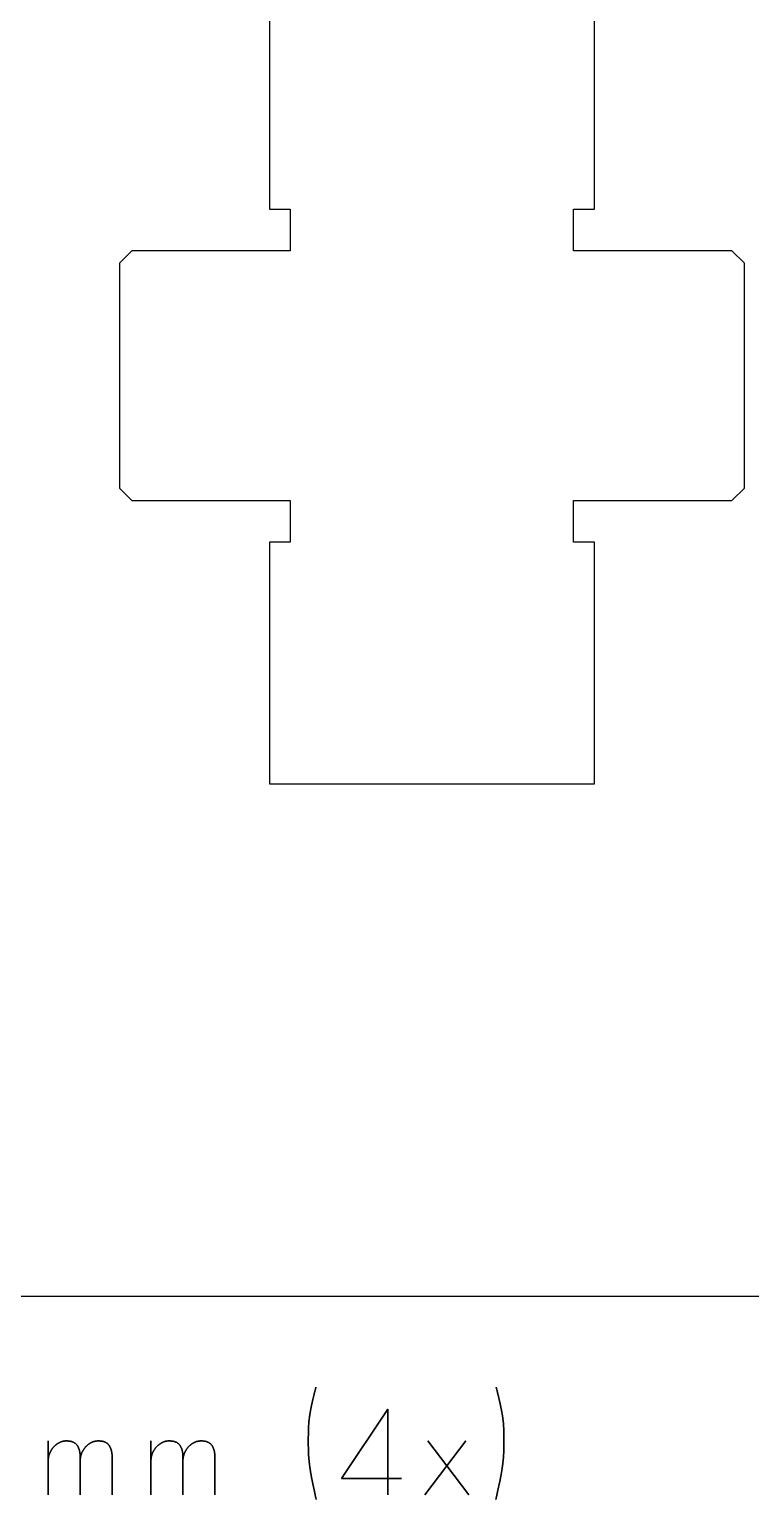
# Model space of a CAD drawing. Extents: x -3500 to 300, y -1049 to 1500.
# Drawn here: x -620.3 to -447.2, y -1048.9 to -695.8 of the extents above; entities that cross this region are included whole.
import ezdxf

# ---------------------------------------------------------------- set-up
doc = ezdxf.new("R2010")
doc.units = 0
for name, color, linetype in [('OUTLINES', 7, 'CONTINUOUS'), ('SHEETS', 7, 'CONTINUOUS'), ('SHEETTAGS', 7, 'CONTINUOUS')]:
    doc.layers.add(name, color=color, linetype=linetype)

msp = doc.modelspace()

# ---------------------------------------------------------------- linework, layer by layer
at = {"layer": 'OUTLINES', "color": 5}
msp.add_lwpolyline([(-562.69, -518.98), (-562.69, -738.98), (-557.69, -738.98), (-557.69, -748.98), (-595.69, -748.98), (-598.69, -751.98), (-598.69, -805.98), (-595.69, -808.98), (-557.69, -808.98), (-557.69, -818.98), (-562.69, -818.98), (-562.69, -876.98), (-484.69, -876.98), (-484.69, -818.98), (-489.69, -818.98), (-489.69, -808.98), (-451.69, -808.98), (-448.69, -805.98), (-448.69, -751.98), (-451.69, -748.98), (-489.69, -748.98), (-489.69, -738.98), (-484.69, -738.98), (-484.69, -518.98)], dxfattribs=at)
at = {"layer": 'SHEETS', "color": 1}
msp.add_lwpolyline([(-900, -1000), (300, -1000), (300, 1500), (-900, 1500)], close=True, dxfattribs=at)
at = {"layer": 'SHEETTAGS', "color": 1}
for p, q in [((-534.26, -1027.16), (-534.26, -1047.71)), ((-534.26, -1047.71), (-534.26, -1027.16)), ((-520.1, -1040.75), (-524.64, -1034.79)), ((-524.64, -1034.79), (-520.1, -1040.75)), ((-520.1, -1040.75), (-515.54, -1034.79)), ((-515.54, -1034.79), (-520.1, -1040.75)), ((-520.1, -1040.75), (-525.4, -1047.71)), ((-525.4, -1047.71), (-520.1, -1040.75))]:
    msp.add_line(p, q, dxfattribs=at)
for points in [[(-551.46, -1048.88), (-551.48, -1048.78), (-551.5, -1048.67), (-551.52, -1048.57), (-551.54, -1048.46), (-551.56, -1048.36), (-551.59, -1048.26), (-551.61, -1048.16), (-551.63, -1048.06), (-551.65, -1047.96), (-551.67, -1047.86), (-551.69, -1047.76), (-551.71, -1047.66), (-551.73, -1047.56), (-551.75, -1047.46), (-551.77, -1047.36), (-551.8, -1047.27), (-551.82, -1047.17), (-551.84, -1047.07), (-551.86, -1046.98), (-551.88, -1046.88), (-551.9, -1046.79), (-551.92, -1046.69), (-551.94, -1046.6), (-551.96, -1046.51), (-551.98, -1046.41), (-552, -1046.32), (-552.02, -1046.23), (-552.04, -1046.14), (-552.06, -1046.05), (-552.07, -1045.96), (-552.09, -1045.87), (-552.11, -1045.78), (-552.13, -1045.69), (-552.15, -1045.61), (-552.17, -1045.52), (-552.19, -1045.43), (-552.21, -1045.33), (-552.23, -1045.24), (-552.25, -1045.14), (-552.27, -1045.04), (-552.29, -1044.95), (-552.31, -1044.85), (-552.33, -1044.75), (-552.35, -1044.66), (-552.37, -1044.56), (-552.39, -1044.46), (-552.41, -1044.37), (-552.43, -1044.27), (-552.45, -1044.17), (-552.47, -1044.08), (-552.49, -1043.98), (-552.51, -1043.89), (-552.53, -1043.79), (-552.55, -1043.7), (-552.56, -1043.6), (-552.58, -1043.51), (-552.6, -1043.41), (-552.62, -1043.32), (-552.63, -1043.22), (-552.65, -1043.13), (-552.67, -1043.03), (-552.69, -1042.94), (-552.7, -1042.84), (-552.72, -1042.75), (-552.74, -1042.66), (-552.75, -1042.56), (-552.77, -1042.47), (-552.79, -1042.38), (-552.8, -1042.28), (-552.82, -1042.18), (-552.83, -1042.09), (-552.85, -1041.99), (-552.86, -1041.89), (-552.88, -1041.8), (-552.89, -1041.7), (-552.91, -1041.6), (-552.92, -1041.5), (-552.94, -1041.41), (-552.95, -1041.31), (-552.96, -1041.21), (-552.98, -1041.12), (-552.99, -1041.02), (-553, -1040.92), (-553.02, -1040.82), (-553.03, -1040.72), (-553.04, -1040.63), (-553.05, -1040.53), (-553.07, -1040.43), (-553.08, -1040.33), (-553.09, -1040.23), (-553.1, -1040.14), (-553.11, -1040.04), (-553.13, -1039.94), (-553.14, -1039.84), (-553.15, -1039.74), (-553.16, -1039.64), (-553.17, -1039.55), (-553.18, -1039.45), (-553.19, -1039.35), (-553.2, -1039.26), (-553.21, -1039.17), (-553.22, -1039.08), (-553.22, -1038.98), (-553.23, -1038.89), (-553.24, -1038.8), (-553.25, -1038.7), (-553.25, -1038.61), (-553.26, -1038.52), (-553.27, -1038.42), (-553.27, -1038.33), (-553.28, -1038.23), (-553.29, -1038.13), (-553.29, -1038.04), (-553.3, -1037.94), (-553.3, -1037.84), (-553.31, -1037.74), (-553.31, -1037.64), (-553.31, -1037.54), (-553.32, -1037.44), (-553.32, -1037.34), (-553.33, -1037.24), (-553.33, -1037.14), (-553.33, -1037.03), (-553.33, -1036.93), (-553.34, -1036.83), (-553.34, -1036.72), (-553.34, -1036.62), (-553.34, -1036.51), (-553.34, -1036.41), (-553.34, -1036.3), (-553.34, -1036.2), (-553.35, -1036.09), (-553.35, -1035.98), (-553.35, -1035.87), (-553.35, -1035.76), (-553.35, -1035.66), (-553.35, -1035.55), (-553.35, -1035.44), (-553.35, -1035.34), (-553.35, -1035.23), (-553.35, -1035.13), (-553.35, -1035.03), (-553.35, -1034.93), (-553.35, -1034.83), (-553.35, -1034.73), (-553.35, -1034.63), (-553.35, -1034.54), (-553.35, -1034.44), (-553.35, -1034.35), (-553.35, -1034.25), (-553.35, -1034.16), (-553.35, -1034.07), (-553.35, -1033.98), (-553.35, -1033.89), (-553.35, -1033.8), (-553.35, -1033.7), (-553.34, -1033.59), (-553.34, -1033.49), (-553.34, -1033.39), (-553.34, -1033.29), (-553.34, -1033.19), (-553.34, -1033.09), (-553.34, -1032.99), (-553.34, -1032.89), (-553.34, -1032.79), (-553.34, -1032.7), (-553.33, -1032.6), (-553.33, -1032.5), (-553.33, -1032.4), (-553.33, -1032.31), (-553.33, -1032.21), (-553.32, -1032.12), (-553.32, -1032.02), (-553.32, -1031.93), (-553.31, -1031.83), (-553.31, -1031.74), (-553.31, -1031.64), (-553.3, -1031.55), (-553.3, -1031.45), (-553.29, -1031.35), (-553.29, -1031.26), (-553.28, -1031.16), (-553.28, -1031.06), (-553.27, -1030.97), (-553.26, -1030.87), (-553.26, -1030.77), (-553.25, -1030.67), (-553.24, -1030.58), (-553.23, -1030.48), (-553.23, -1030.38), (-553.22, -1030.28), (-553.21, -1030.18), (-553.2, -1030.08), (-553.19, -1030), (-553.18, -1029.91), (-553.17, -1029.82), (-553.16, -1029.73), (-553.15, -1029.64), (-553.14, -1029.55), (-553.12, -1029.46), (-553.11, -1029.37), (-553.1, -1029.27), (-553.09, -1029.18), (-553.07, -1029.08), (-553.06, -1028.99), (-553.05, -1028.89), (-553.03, -1028.79), (-553.02, -1028.69), (-553, -1028.59), (-552.99, -1028.49), (-552.97, -1028.39), (-552.96, -1028.29), (-552.94, -1028.18), (-552.92, -1028.08), (-552.9, -1027.97), (-552.89, -1027.89), (-552.88, -1027.8), (-552.86, -1027.72), (-552.84, -1027.63), (-552.83, -1027.54), (-552.81, -1027.46), (-552.8, -1027.37), (-552.78, -1027.28), (-552.76, -1027.19), (-552.74, -1027.09), (-552.73, -1027), (-552.71, -1026.91), (-552.69, -1026.82), (-552.67, -1026.72), (-552.65, -1026.63), (-552.63, -1026.53), (-552.61, -1026.43), (-552.59, -1026.34), (-552.57, -1026.24), (-552.55, -1026.14), (-552.52, -1026.04), (-552.5, -1025.94), (-552.48, -1025.84), (-552.46, -1025.74), (-552.43, -1025.63), (-552.41, -1025.53), (-552.39, -1025.43), (-552.36, -1025.32), (-552.34, -1025.24), (-552.33, -1025.16), (-552.31, -1025.07), (-552.29, -1024.99), (-552.27, -1024.9), (-552.25, -1024.81), (-552.23, -1024.73), (-552.2, -1024.64), (-552.18, -1024.55), (-552.16, -1024.46), (-552.14, -1024.37), (-552.12, -1024.28), (-552.1, -1024.19), (-552.07, -1024.1), (-552.05, -1024), (-552.03, -1023.91), (-552.01, -1023.82), (-551.98, -1023.72), (-551.96, -1023.62), (-551.94, -1023.53), (-551.91, -1023.43), (-551.89, -1023.33), (-551.86, -1023.23), (-551.84, -1023.13), (-551.81, -1023.03), (-551.79, -1022.93), (-551.76, -1022.83), (-551.74, -1022.72), (-551.71, -1022.62), (-551.68, -1022.52), (-551.66, -1022.41), (-551.63, -1022.3), (-551.6, -1022.2), (-551.58, -1022.09), (-551.55, -1021.98), (-551.52, -1021.87), (-551.55, -1021.98), (-551.58, -1022.09), (-551.6, -1022.2), (-551.63, -1022.3), (-551.66, -1022.41), (-551.68, -1022.52), (-551.71, -1022.62), (-551.74, -1022.72), (-551.76, -1022.83), (-551.79, -1022.93), (-551.81, -1023.03), (-551.84, -1023.13), (-551.86, -1023.23), (-551.89, -1023.33), (-551.91, -1023.43), (-551.94, -1023.53), (-551.96, -1023.62), (-551.98, -1023.72), (-552.01, -1023.82), (-552.03, -1023.91), (-552.05, -1024), (-552.07, -1024.1), (-552.1, -1024.19), (-552.12, -1024.28), (-552.14, -1024.37), (-552.16, -1024.46), (-552.18, -1024.55), (-552.2, -1024.64), (-552.23, -1024.73), (-552.25, -1024.81), (-552.27, -1024.9), (-552.29, -1024.99), (-552.31, -1025.07), (-552.33, -1025.16), (-552.34, -1025.24), (-552.36, -1025.32), (-552.39, -1025.43), (-552.41, -1025.53), (-552.43, -1025.63), (-552.46, -1025.74), (-552.48, -1025.84), (-552.5, -1025.94), (-552.52, -1026.04), (-552.55, -1026.14), (-552.57, -1026.24), (-552.59, -1026.34), (-552.61, -1026.43), (-552.63, -1026.53), (-552.65, -1026.63), (-552.67, -1026.72), (-552.69, -1026.82), (-552.71, -1026.91), (-552.73, -1027), (-552.74, -1027.09), (-552.76, -1027.19), (-552.78, -1027.28), (-552.8, -1027.37), (-552.81, -1027.46), (-552.83, -1027.54), (-552.84, -1027.63), (-552.86, -1027.72), (-552.88, -1027.8), (-552.89, -1027.89), (-552.9, -1027.97), (-552.92, -1028.08), (-552.94, -1028.18), (-552.96, -1028.29), (-552.97, -1028.39), (-552.99, -1028.49), (-553, -1028.59), (-553.02, -1028.69), (-553.03, -1028.79), (-553.05, -1028.89), (-553.06, -1028.99), (-553.07, -1029.08), (-553.09, -1029.18), (-553.1, -1029.27), (-553.11, -1029.37), (-553.12, -1029.46), (-553.14, -1029.55), (-553.15, -1029.64), (-553.16, -1029.73), (-553.17, -1029.82), (-553.18, -1029.91), (-553.19, -1030), (-553.2, -1030.08), (-553.21, -1030.18), (-553.22, -1030.28), (-553.23, -1030.38), (-553.23, -1030.48), (-553.24, -1030.58), (-553.25, -1030.67), (-553.26, -1030.77), (-553.26, -1030.87), (-553.27, -1030.97), (-553.28, -1031.06), (-553.28, -1031.16), (-553.29, -1031.26), (-553.29, -1031.35), (-553.3, -1031.45), (-553.3, -1031.55), (-553.31, -1031.64), (-553.31, -1031.74), (-553.31, -1031.83), (-553.32, -1031.93), (-553.32, -1032.02), (-553.32, -1032.12), (-553.33, -1032.21), (-553.33, -1032.31), (-553.33, -1032.4), (-553.33, -1032.5), (-553.33, -1032.6), (-553.34, -1032.7), (-553.34, -1032.79), (-553.34, -1032.89), (-553.34, -1032.99), (-553.34, -1033.09), (-553.34, -1033.19), (-553.34, -1033.29), (-553.34, -1033.39), (-553.34, -1033.49), (-553.34, -1033.59), (-553.35, -1033.7), (-553.35, -1033.8), (-553.35, -1033.89), (-553.35, -1033.98), (-553.35, -1034.07), (-553.35, -1034.16), (-553.35, -1034.25), (-553.35, -1034.35), (-553.35, -1034.44), (-553.35, -1034.54), (-553.35, -1034.63), (-553.35, -1034.73), (-553.35, -1034.83), (-553.35, -1034.93), (-553.35, -1035.03), (-553.35, -1035.13), (-553.35, -1035.23), (-553.35, -1035.34), (-553.35, -1035.44), (-553.35, -1035.55), (-553.35, -1035.66), (-553.35, -1035.76), (-553.35, -1035.87), (-553.35, -1035.98), (-553.35, -1036.09), (-553.34, -1036.2), (-553.34, -1036.3), (-553.34, -1036.41), (-553.34, -1036.51), (-553.34, -1036.62), (-553.34, -1036.72), (-553.34, -1036.83), (-553.33, -1036.93), (-553.33, -1037.03), (-553.33, -1037.14), (-553.33, -1037.24), (-553.32, -1037.34), (-553.32, -1037.44), (-553.31, -1037.54), (-553.31, -1037.64), (-553.31, -1037.74), (-553.3, -1037.84), (-553.3, -1037.94), (-553.29, -1038.04), (-553.29, -1038.13), (-553.28, -1038.23), (-553.27, -1038.33), (-553.27, -1038.42), (-553.26, -1038.52), (-553.25, -1038.61), (-553.25, -1038.7), (-553.24, -1038.8), (-553.23, -1038.89), (-553.22, -1038.98), (-553.22, -1039.08), (-553.21, -1039.17), (-553.2, -1039.26), (-553.19, -1039.35), (-553.18, -1039.45), (-553.17, -1039.55), (-553.16, -1039.64), (-553.15, -1039.74), (-553.14, -1039.84), (-553.13, -1039.94), (-553.11, -1040.04), (-553.1, -1040.14), (-553.09, -1040.23), (-553.08, -1040.33), (-553.07, -1040.43), (-553.05, -1040.53), (-553.04, -1040.63), (-553.03, -1040.72), (-553.02, -1040.82), (-553, -1040.92), (-552.99, -1041.02), (-552.98, -1041.12), (-552.96, -1041.21), (-552.95, -1041.31), (-552.94, -1041.41), (-552.92, -1041.5), (-552.91, -1041.6), (-552.89, -1041.7), (-552.88, -1041.8), (-552.86, -1041.89), (-552.85, -1041.99), (-552.83, -1042.09), (-552.82, -1042.18), (-552.8, -1042.28), (-552.79, -1042.38), (-552.77, -1042.47), (-552.75, -1042.56), (-552.74, -1042.66), (-552.72, -1042.75), (-552.7, -1042.84), (-552.69, -1042.94), (-552.67, -1043.03), (-552.65, -1043.13), (-552.63, -1043.22), (-552.62, -1043.32), (-552.6, -1043.41), (-552.58, -1043.51), (-552.56, -1043.6), (-552.55, -1043.7), (-552.53, -1043.79), (-552.51, -1043.89), (-552.49, -1043.98), (-552.47, -1044.08), (-552.45, -1044.17), (-552.43, -1044.27), (-552.41, -1044.37), (-552.39, -1044.46), (-552.37, -1044.56), (-552.35, -1044.66), (-552.33, -1044.75), (-552.31, -1044.85), (-552.29, -1044.95), (-552.27, -1045.04), (-552.25, -1045.14), (-552.23, -1045.24), (-552.21, -1045.33), (-552.19, -1045.43), (-552.17, -1045.52), (-552.15, -1045.61), (-552.13, -1045.69), (-552.11, -1045.78), (-552.09, -1045.87), (-552.07, -1045.96), (-552.06, -1046.05), (-552.04, -1046.14), (-552.02, -1046.23), (-552, -1046.32), (-551.98, -1046.41), (-551.96, -1046.51), (-551.94, -1046.6), (-551.92, -1046.69), (-551.9, -1046.79), (-551.88, -1046.88), (-551.86, -1046.98), (-551.84, -1047.07), (-551.82, -1047.17), (-551.8, -1047.27), (-551.77, -1047.36), (-551.75, -1047.46), (-551.73, -1047.56), (-551.71, -1047.66), (-551.69, -1047.76), (-551.67, -1047.86), (-551.65, -1047.96), (-551.63, -1048.06), (-551.61, -1048.16), (-551.59, -1048.26), (-551.56, -1048.36), (-551.54, -1048.46), (-551.52, -1048.57), (-551.5, -1048.67), (-551.48, -1048.78), (-551.46, -1048.88)], [(-508.34, -1048.88), (-508.31, -1048.78), (-508.29, -1048.67), (-508.27, -1048.57), (-508.25, -1048.46), (-508.23, -1048.36), (-508.21, -1048.26), (-508.18, -1048.16), (-508.16, -1048.06), (-508.14, -1047.96), (-508.12, -1047.86), (-508.1, -1047.76), (-508.08, -1047.66), (-508.06, -1047.56), (-508.04, -1047.46), (-508.02, -1047.36), (-507.99, -1047.27), (-507.97, -1047.17), (-507.95, -1047.07), (-507.93, -1046.98), (-507.91, -1046.88), (-507.89, -1046.79), (-507.87, -1046.69), (-507.85, -1046.6), (-507.83, -1046.51), (-507.81, -1046.41), (-507.79, -1046.32), (-507.77, -1046.23), (-507.75, -1046.14), (-507.73, -1046.05), (-507.71, -1045.96), (-507.69, -1045.87), (-507.67, -1045.78), (-507.65, -1045.69), (-507.63, -1045.61), (-507.61, -1045.52), (-507.59, -1045.43), (-507.57, -1045.33), (-507.55, -1045.24), (-507.53, -1045.14), (-507.51, -1045.04), (-507.48, -1044.95), (-507.46, -1044.85), (-507.44, -1044.75), (-507.42, -1044.66), (-507.4, -1044.56), (-507.38, -1044.46), (-507.36, -1044.37), (-507.34, -1044.27), (-507.32, -1044.17), (-507.3, -1044.08), (-507.28, -1043.98), (-507.26, -1043.89), (-507.24, -1043.79), (-507.23, -1043.7), (-507.21, -1043.6), (-507.19, -1043.51), (-507.17, -1043.41), (-507.15, -1043.32), (-507.14, -1043.22), (-507.12, -1043.13), (-507.1, -1043.03), (-507.08, -1042.94), (-507.07, -1042.84), (-507.05, -1042.75), (-507.03, -1042.66), (-507.02, -1042.56), (-507, -1042.47), (-506.99, -1042.38), (-506.97, -1042.28), (-506.95, -1042.18), (-506.94, -1042.09), (-506.92, -1041.99), (-506.91, -1041.89), (-506.89, -1041.8), (-506.88, -1041.7), (-506.86, -1041.6), (-506.85, -1041.5), (-506.83, -1041.41), (-506.82, -1041.31), (-506.8, -1041.21), (-506.79, -1041.12), (-506.78, -1041.02), (-506.76, -1040.92), (-506.75, -1040.82), (-506.74, -1040.72), (-506.72, -1040.63), (-506.71, -1040.53), (-506.7, -1040.43), (-506.69, -1040.33), (-506.67, -1040.23), (-506.66, -1040.14), (-506.65, -1040.04), (-506.64, -1039.94), (-506.63, -1039.84), (-506.62, -1039.74), (-506.61, -1039.64), (-506.6, -1039.55), (-506.58, -1039.45), (-506.57, -1039.35), (-506.57, -1039.26), (-506.56, -1039.17), (-506.55, -1039.08), (-506.54, -1038.98), (-506.53, -1038.89), (-506.52, -1038.8), (-506.52, -1038.7), (-506.51, -1038.61), (-506.5, -1038.52), (-506.5, -1038.42), (-506.49, -1038.33), (-506.48, -1038.23), (-506.48, -1038.13), (-506.47, -1038.04), (-506.47, -1037.94), (-506.46, -1037.84), (-506.46, -1037.74), (-506.45, -1037.64), (-506.45, -1037.54), (-506.45, -1037.44), (-506.44, -1037.34), (-506.44, -1037.24), (-506.43, -1037.14), (-506.43, -1037.03), (-506.43, -1036.93), (-506.43, -1036.83), (-506.43, -1036.72), (-506.42, -1036.62), (-506.42, -1036.51), (-506.42, -1036.41), (-506.42, -1036.3), (-506.42, -1036.2), (-506.42, -1036.09), (-506.42, -1035.98), (-506.42, -1035.87), (-506.42, -1035.76), (-506.42, -1035.66), (-506.42, -1035.55), (-506.42, -1035.44), (-506.42, -1035.34), (-506.42, -1035.23), (-506.42, -1035.13), (-506.42, -1035.03), (-506.42, -1034.93), (-506.42, -1034.83), (-506.42, -1034.73), (-506.42, -1034.63), (-506.42, -1034.54), (-506.42, -1034.44), (-506.42, -1034.35), (-506.42, -1034.25), (-506.42, -1034.16), (-506.42, -1034.07), (-506.42, -1033.98), (-506.42, -1033.89), (-506.42, -1033.8), (-506.42, -1033.7), (-506.42, -1033.59), (-506.42, -1033.49), (-506.42, -1033.39), (-506.42, -1033.29), (-506.42, -1033.19), (-506.42, -1033.09), (-506.42, -1032.99), (-506.42, -1032.89), (-506.43, -1032.79), (-506.43, -1032.7), (-506.43, -1032.6), (-506.43, -1032.5), (-506.43, -1032.4), (-506.44, -1032.31), (-506.44, -1032.21), (-506.44, -1032.12), (-506.44, -1032.02), (-506.45, -1031.93), (-506.45, -1031.83), (-506.45, -1031.74), (-506.46, -1031.64), (-506.46, -1031.55), (-506.47, -1031.45), (-506.47, -1031.35), (-506.48, -1031.26), (-506.48, -1031.16), (-506.49, -1031.06), (-506.5, -1030.97), (-506.5, -1030.87), (-506.51, -1030.77), (-506.52, -1030.67), (-506.53, -1030.58), (-506.54, -1030.48), (-506.54, -1030.38), (-506.55, -1030.28), (-506.56, -1030.18), (-506.57, -1030.08), (-506.58, -1030), (-506.59, -1029.91), (-506.6, -1029.82), (-506.61, -1029.73), (-506.63, -1029.64), (-506.64, -1029.55), (-506.65, -1029.46), (-506.66, -1029.37), (-506.68, -1029.27), (-506.69, -1029.18), (-506.7, -1029.08), (-506.72, -1028.99), (-506.73, -1028.89), (-506.75, -1028.79), (-506.76, -1028.69), (-506.78, -1028.59), (-506.8, -1028.49), (-506.81, -1028.39), (-506.83, -1028.29), (-506.85, -1028.18), (-506.87, -1028.08), (-506.89, -1027.97), (-506.9, -1027.89), (-506.92, -1027.8), (-506.93, -1027.72), (-506.95, -1027.63), (-506.97, -1027.54), (-506.98, -1027.46), (-507, -1027.37), (-507.02, -1027.28), (-507.04, -1027.19), (-507.05, -1027.09), (-507.07, -1027), (-507.09, -1026.91), (-507.11, -1026.82), (-507.13, -1026.72), (-507.15, -1026.63), (-507.17, -1026.53), (-507.19, -1026.43), (-507.21, -1026.34), (-507.23, -1026.24), (-507.25, -1026.14), (-507.28, -1026.04), (-507.3, -1025.94), (-507.32, -1025.84), (-507.34, -1025.74), (-507.37, -1025.63), (-507.39, -1025.53), (-507.41, -1025.43), (-507.44, -1025.32), (-507.46, -1025.24), (-507.47, -1025.16), (-507.49, -1025.07), (-507.51, -1024.99), (-507.53, -1024.9), (-507.55, -1024.81), (-507.57, -1024.73), (-507.59, -1024.64), (-507.61, -1024.55), (-507.63, -1024.46), (-507.66, -1024.37), (-507.68, -1024.28), (-507.7, -1024.19), (-507.72, -1024.1), (-507.74, -1024), (-507.77, -1023.91), (-507.79, -1023.82), (-507.81, -1023.72), (-507.84, -1023.62), (-507.86, -1023.53), (-507.88, -1023.43), (-507.91, -1023.33), (-507.93, -1023.23), (-507.96, -1023.13), (-507.98, -1023.03), (-508.01, -1022.93), (-508.04, -1022.83), (-508.06, -1022.72), (-508.09, -1022.62), (-508.11, -1022.52), (-508.14, -1022.41), (-508.17, -1022.3), (-508.2, -1022.2), (-508.22, -1022.09), (-508.25, -1021.98), (-508.28, -1021.87), (-508.25, -1021.98), (-508.22, -1022.09), (-508.2, -1022.2), (-508.17, -1022.3), (-508.14, -1022.41), (-508.11, -1022.52), (-508.09, -1022.62), (-508.06, -1022.72), (-508.04, -1022.83), (-508.01, -1022.93), (-507.98, -1023.03), (-507.96, -1023.13), (-507.93, -1023.23), (-507.91, -1023.33), (-507.88, -1023.43), (-507.86, -1023.53), (-507.84, -1023.62), (-507.81, -1023.72), (-507.79, -1023.82), (-507.77, -1023.91), (-507.74, -1024), (-507.72, -1024.1), (-507.7, -1024.19), (-507.68, -1024.28), (-507.66, -1024.37), (-507.63, -1024.46), (-507.61, -1024.55), (-507.59, -1024.64), (-507.57, -1024.73), (-507.55, -1024.81), (-507.53, -1024.9), (-507.51, -1024.99), (-507.49, -1025.07), (-507.47, -1025.16), (-507.46, -1025.24), (-507.44, -1025.32), (-507.41, -1025.43), (-507.39, -1025.53), (-507.37, -1025.63), (-507.34, -1025.74), (-507.32, -1025.84), (-507.3, -1025.94), (-507.28, -1026.04), (-507.25, -1026.14), (-507.23, -1026.24), (-507.21, -1026.34), (-507.19, -1026.43), (-507.17, -1026.53), (-507.15, -1026.63), (-507.13, -1026.72), (-507.11, -1026.82), (-507.09, -1026.91), (-507.07, -1027), (-507.05, -1027.09), (-507.04, -1027.19), (-507.02, -1027.28), (-507, -1027.37), (-506.98, -1027.46), (-506.97, -1027.54), (-506.95, -1027.63), (-506.93, -1027.72), (-506.92, -1027.8), (-506.9, -1027.89), (-506.89, -1027.97), (-506.87, -1028.08), (-506.85, -1028.18), (-506.83, -1028.29), (-506.81, -1028.39), (-506.8, -1028.49), (-506.78, -1028.59), (-506.76, -1028.69), (-506.75, -1028.79), (-506.73, -1028.89), (-506.72, -1028.99), (-506.7, -1029.08), (-506.69, -1029.18), (-506.68, -1029.27), (-506.66, -1029.37), (-506.65, -1029.46), (-506.64, -1029.55), (-506.63, -1029.64), (-506.61, -1029.73), (-506.6, -1029.82), (-506.59, -1029.91), (-506.58, -1030), (-506.57, -1030.08), (-506.56, -1030.18), (-506.55, -1030.28), (-506.54, -1030.38), (-506.54, -1030.48), (-506.53, -1030.58), (-506.52, -1030.67), (-506.51, -1030.77), (-506.5, -1030.87), (-506.5, -1030.97), (-506.49, -1031.06), (-506.48, -1031.16), (-506.48, -1031.26), (-506.47, -1031.35), (-506.47, -1031.45), (-506.46, -1031.55), (-506.46, -1031.64), (-506.45, -1031.74), (-506.45, -1031.83), (-506.45, -1031.93), (-506.44, -1032.02), (-506.44, -1032.12), (-506.44, -1032.21), (-506.44, -1032.31), (-506.43, -1032.4), (-506.43, -1032.5), (-506.43, -1032.6), (-506.43, -1032.7), (-506.43, -1032.79), (-506.42, -1032.89), (-506.42, -1032.99), (-506.42, -1033.09), (-506.42, -1033.19), (-506.42, -1033.29), (-506.42, -1033.39), (-506.42, -1033.49), (-506.42, -1033.59), (-506.42, -1033.7), (-506.42, -1033.8), (-506.42, -1033.89), (-506.42, -1033.98), (-506.42, -1034.07), (-506.42, -1034.16), (-506.42, -1034.25), (-506.42, -1034.35), (-506.42, -1034.44), (-506.42, -1034.54), (-506.42, -1034.63), (-506.42, -1034.73), (-506.42, -1034.83), (-506.42, -1034.93), (-506.42, -1035.03), (-506.42, -1035.13), (-506.42, -1035.23), (-506.42, -1035.34), (-506.42, -1035.44), (-506.42, -1035.55), (-506.42, -1035.66), (-506.42, -1035.76), (-506.42, -1035.87), (-506.42, -1035.98), (-506.42, -1036.09), (-506.42, -1036.2), (-506.42, -1036.3), (-506.42, -1036.41), (-506.42, -1036.51), (-506.42, -1036.62), (-506.43, -1036.72), (-506.43, -1036.83), (-506.43, -1036.93), (-506.43, -1037.03), (-506.43, -1037.14), (-506.44, -1037.24), (-506.44, -1037.34), (-506.45, -1037.44), (-506.45, -1037.54), (-506.45, -1037.64), (-506.46, -1037.74), (-506.46, -1037.84), (-506.47, -1037.94), (-506.47, -1038.04), (-506.48, -1038.13), (-506.48, -1038.23), (-506.49, -1038.33), (-506.5, -1038.42), (-506.5, -1038.52), (-506.51, -1038.61), (-506.52, -1038.7), (-506.52, -1038.8), (-506.53, -1038.89), (-506.54, -1038.98), (-506.55, -1039.08), (-506.56, -1039.17), (-506.57, -1039.26), (-506.57, -1039.35), (-506.58, -1039.45), (-506.6, -1039.55), (-506.61, -1039.64), (-506.62, -1039.74), (-506.63, -1039.84), (-506.64, -1039.94), (-506.65, -1040.04), (-506.66, -1040.14), (-506.67, -1040.23), (-506.69, -1040.33), (-506.7, -1040.43), (-506.71, -1040.53), (-506.72, -1040.63), (-506.74, -1040.72), (-506.75, -1040.82), (-506.76, -1040.92), (-506.78, -1041.02), (-506.79, -1041.12), (-506.8, -1041.21), (-506.82, -1041.31), (-506.83, -1041.41), (-506.85, -1041.5), (-506.86, -1041.6), (-506.88, -1041.7), (-506.89, -1041.8), (-506.91, -1041.89), (-506.92, -1041.99), (-506.94, -1042.09), (-506.95, -1042.18), (-506.97, -1042.28), (-506.99, -1042.38), (-507, -1042.47), (-507.02, -1042.56), (-507.03, -1042.66), (-507.05, -1042.75), (-507.07, -1042.84), (-507.08, -1042.94), (-507.1, -1043.03), (-507.12, -1043.13), (-507.14, -1043.22), (-507.15, -1043.32), (-507.17, -1043.41), (-507.19, -1043.51), (-507.21, -1043.6), (-507.23, -1043.7), (-507.24, -1043.79), (-507.26, -1043.89), (-507.28, -1043.98), (-507.3, -1044.08), (-507.32, -1044.17), (-507.34, -1044.27), (-507.36, -1044.37), (-507.38, -1044.46), (-507.4, -1044.56), (-507.42, -1044.66), (-507.44, -1044.75), (-507.46, -1044.85), (-507.48, -1044.95), (-507.51, -1045.04), (-507.53, -1045.14), (-507.55, -1045.24), (-507.57, -1045.33), (-507.59, -1045.43), (-507.61, -1045.52), (-507.63, -1045.61), (-507.65, -1045.69), (-507.67, -1045.78), (-507.69, -1045.87), (-507.71, -1045.96), (-507.73, -1046.05), (-507.75, -1046.14), (-507.77, -1046.23), (-507.79, -1046.32), (-507.81, -1046.41), (-507.83, -1046.51), (-507.85, -1046.6), (-507.87, -1046.69), (-507.89, -1046.79), (-507.91, -1046.88), (-507.93, -1046.98), (-507.95, -1047.07), (-507.97, -1047.17), (-507.99, -1047.27), (-508.02, -1047.36), (-508.04, -1047.46), (-508.06, -1047.56), (-508.08, -1047.66), (-508.1, -1047.76), (-508.12, -1047.86), (-508.14, -1047.96), (-508.16, -1048.06), (-508.18, -1048.16), (-508.21, -1048.26), (-508.23, -1048.36), (-508.25, -1048.46), (-508.27, -1048.57), (-508.29, -1048.67), (-508.31, -1048.78), (-508.34, -1048.88)], [(-534.26, -1027.16), (-545.36, -1043.85), (-530.96, -1043.85), (-545.36, -1043.85), (-534.26, -1027.16)], [(-615.78, -1039.27), (-615.77, -1039.19), (-615.76, -1039.1), (-615.76, -1039.01), (-615.74, -1038.92), (-615.73, -1038.82), (-615.71, -1038.73), (-615.7, -1038.64), (-615.68, -1038.55), (-615.65, -1038.45), (-615.63, -1038.36), (-615.6, -1038.26), (-615.57, -1038.16), (-615.54, -1038.07), (-615.5, -1037.97), (-615.47, -1037.87), (-615.43, -1037.77), (-615.39, -1037.68), (-615.35, -1037.59), (-615.31, -1037.51), (-615.27, -1037.42), (-615.23, -1037.33), (-615.18, -1037.25), (-615.14, -1037.17), (-615.09, -1037.08), (-615.04, -1037), (-614.99, -1036.92), (-614.94, -1036.84), (-614.89, -1036.76), (-614.83, -1036.69), (-614.78, -1036.61), (-614.72, -1036.53), (-614.66, -1036.46), (-614.6, -1036.38), (-614.54, -1036.31), (-614.47, -1036.24), (-614.41, -1036.17), (-614.34, -1036.1), (-614.27, -1036.03), (-614.2, -1035.97), (-614.13, -1035.9), (-614.06, -1035.84), (-613.99, -1035.78), (-613.91, -1035.72), (-613.84, -1035.66), (-613.76, -1035.6), (-613.68, -1035.54), (-613.6, -1035.49), (-613.52, -1035.43), (-613.44, -1035.38), (-613.35, -1035.33), (-613.27, -1035.28), (-613.18, -1035.23), (-613.09, -1035.18), (-613, -1035.14), (-612.91, -1035.09), (-612.82, -1035.06), (-612.73, -1035.02), (-612.64, -1034.98), (-612.55, -1034.95), (-612.45, -1034.92), (-612.36, -1034.9), (-612.26, -1034.88), (-612.16, -1034.86), (-612.07, -1034.84), (-611.97, -1034.82), (-611.87, -1034.81), (-611.77, -1034.8), (-611.67, -1034.79), (-611.57, -1034.79), (-611.46, -1034.79), (-611.34, -1034.79), (-611.22, -1034.79), (-611.1, -1034.8), (-610.98, -1034.81), (-610.87, -1034.82), (-610.75, -1034.83), (-610.65, -1034.85), (-610.54, -1034.86), (-610.43, -1034.88), (-610.33, -1034.9), (-610.23, -1034.93), (-610.14, -1034.96), (-610.04, -1034.99), (-609.95, -1035.02), (-609.86, -1035.05), (-609.78, -1035.09), (-609.69, -1035.12), (-609.61, -1035.17), (-609.53, -1035.21), (-609.46, -1035.25), (-609.39, -1035.3), (-609.31, -1035.35), (-609.25, -1035.4), (-609.18, -1035.46), (-609.12, -1035.52), (-609.06, -1035.57), (-609, -1035.64), (-608.94, -1035.7), (-608.89, -1035.77), (-608.84, -1035.83), (-608.79, -1035.9), (-608.75, -1035.97), (-608.71, -1036.04), (-608.66, -1036.12), (-608.62, -1036.19), (-608.58, -1036.27), (-608.55, -1036.34), (-608.51, -1036.42), (-608.48, -1036.5), (-608.44, -1036.59), (-608.41, -1036.67), (-608.38, -1036.76), (-608.35, -1036.84), (-608.33, -1036.93), (-608.3, -1037.02), (-608.28, -1037.12), (-608.26, -1037.21), (-608.24, -1037.31), (-608.22, -1037.41), (-608.2, -1037.5), (-608.18, -1037.61), (-608.17, -1037.71), (-608.16, -1037.81), (-608.14, -1037.92), (-608.13, -1038.03), (-608.13, -1038.14), (-608.12, -1038.25), (-608.11, -1038.36), (-608.11, -1038.47), (-608.11, -1038.59), (-608.11, -1038.71), (-608.11, -1047.71), (-608.11, -1038.71), (-608.11, -1038.59), (-608.11, -1038.47), (-608.11, -1038.36), (-608.12, -1038.25), (-608.13, -1038.14), (-608.13, -1038.03), (-608.14, -1037.92), (-608.16, -1037.81), (-608.17, -1037.71), (-608.18, -1037.61), (-608.2, -1037.5), (-608.22, -1037.41), (-608.24, -1037.31), (-608.26, -1037.21), (-608.28, -1037.12), (-608.3, -1037.02), (-608.33, -1036.93), (-608.35, -1036.84), (-608.38, -1036.76), (-608.41, -1036.67), (-608.44, -1036.59), (-608.48, -1036.5), (-608.51, -1036.42), (-608.55, -1036.34), (-608.58, -1036.27), (-608.62, -1036.19), (-608.66, -1036.12), (-608.71, -1036.04), (-608.75, -1035.97), (-608.79, -1035.9), (-608.84, -1035.83), (-608.89, -1035.77), (-608.94, -1035.7), (-609, -1035.64), (-609.06, -1035.57), (-609.12, -1035.52), (-609.18, -1035.46), (-609.25, -1035.4), (-609.31, -1035.35), (-609.39, -1035.3), (-609.46, -1035.25), (-609.53, -1035.21), (-609.61, -1035.17), (-609.69, -1035.12), (-609.78, -1035.09), (-609.86, -1035.05), (-609.95, -1035.02), (-610.04, -1034.99), (-610.14, -1034.96), (-610.23, -1034.93), (-610.33, -1034.9), (-610.43, -1034.88), (-610.54, -1034.86), (-610.65, -1034.85), (-610.75, -1034.83), (-610.87, -1034.82), (-610.98, -1034.81), (-611.1, -1034.8), (-611.22, -1034.79), (-611.34, -1034.79), (-611.46, -1034.79), (-611.57, -1034.79), (-611.67, -1034.79), (-611.77, -1034.8), (-611.87, -1034.81), (-611.97, -1034.82), (-612.07, -1034.84), (-612.16, -1034.86), (-612.26, -1034.88), (-612.36, -1034.9), (-612.45, -1034.92), (-612.55, -1034.95), (-612.64, -1034.98), (-612.73, -1035.02), (-612.82, -1035.06), (-612.91, -1035.09), (-613, -1035.14), (-613.09, -1035.18), (-613.18, -1035.23), (-613.27, -1035.28), (-613.35, -1035.33), (-613.44, -1035.38), (-613.52, -1035.43), (-613.6, -1035.49), (-613.68, -1035.54), (-613.76, -1035.6), (-613.84, -1035.66), (-613.91, -1035.72), (-613.99, -1035.78), (-614.06, -1035.84), (-614.13, -1035.9), (-614.2, -1035.97), (-614.27, -1036.03), (-614.34, -1036.1), (-614.41, -1036.17), (-614.47, -1036.24), (-614.54, -1036.31), (-614.6, -1036.38), (-614.66, -1036.46), (-614.72, -1036.53), (-614.78, -1036.61), (-614.83, -1036.69), (-614.89, -1036.76), (-614.94, -1036.84), (-614.99, -1036.92), (-615.04, -1037), (-615.09, -1037.08), (-615.14, -1037.17), (-615.18, -1037.25), (-615.23, -1037.33), (-615.27, -1037.42), (-615.31, -1037.51), (-615.35, -1037.59), (-615.39, -1037.68), (-615.43, -1037.77), (-615.47, -1037.87), (-615.5, -1037.97), (-615.54, -1038.07), (-615.57, -1038.16), (-615.6, -1038.26), (-615.63, -1038.36), (-615.65, -1038.45), (-615.68, -1038.55), (-615.7, -1038.64), (-615.71, -1038.73), (-615.73, -1038.82), (-615.74, -1038.92), (-615.76, -1039.01), (-615.76, -1039.1), (-615.77, -1039.19), (-615.78, -1039.27)], [(-600.45, -1047.71), (-600.45, -1038.71), (-600.45, -1038.59), (-600.45, -1038.47), (-600.45, -1038.36), (-600.46, -1038.25), (-600.47, -1038.14), (-600.47, -1038.03), (-600.48, -1037.92), (-600.5, -1037.81), (-600.51, -1037.71), (-600.52, -1037.61), (-600.54, -1037.5), (-600.56, -1037.41), (-600.58, -1037.31), (-600.6, -1037.21), (-600.62, -1037.12), (-600.64, -1037.02), (-600.67, -1036.93), (-600.69, -1036.84), (-600.72, -1036.76), (-600.75, -1036.67), (-600.78, -1036.59), (-600.82, -1036.5), (-600.85, -1036.42), (-600.89, -1036.34), (-600.92, -1036.27), (-600.96, -1036.19), (-601, -1036.12), (-601.04, -1036.04), (-601.09, -1035.97), (-601.13, -1035.9), (-601.18, -1035.83), (-601.23, -1035.77), (-601.28, -1035.7), (-601.34, -1035.64), (-601.39, -1035.57), (-601.45, -1035.52), (-601.52, -1035.46), (-601.58, -1035.4), (-601.65, -1035.35), (-601.72, -1035.3), (-601.79, -1035.25), (-601.86, -1035.21), (-601.94, -1035.17), (-602.02, -1035.12), (-602.1, -1035.09), (-602.19, -1035.05), (-602.28, -1035.02), (-602.37, -1034.99), (-602.46, -1034.96), (-602.55, -1034.93), (-602.65, -1034.9), (-602.75, -1034.88), (-602.85, -1034.86), (-602.96, -1034.85), (-603.07, -1034.83), (-603.18, -1034.82), (-603.29, -1034.81), (-603.41, -1034.8), (-603.52, -1034.79), (-603.64, -1034.79), (-603.77, -1034.79), (-603.87, -1034.79), (-603.97, -1034.79), (-604.07, -1034.8), (-604.17, -1034.81), (-604.26, -1034.82), (-604.36, -1034.83), (-604.45, -1034.85), (-604.55, -1034.87), (-604.64, -1034.89), (-604.73, -1034.91), (-604.82, -1034.94), (-604.91, -1034.96), (-605, -1034.99), (-605.09, -1035.03), (-605.18, -1035.06), (-605.27, -1035.1), (-605.35, -1035.14), (-605.44, -1035.18), (-605.52, -1035.23), (-605.61, -1035.28), (-605.69, -1035.33), (-605.78, -1035.38), (-605.86, -1035.43), (-605.94, -1035.49), (-606.02, -1035.54), (-606.1, -1035.6), (-606.18, -1035.66), (-606.25, -1035.72), (-606.33, -1035.78), (-606.4, -1035.84), (-606.47, -1035.9), (-606.54, -1035.97), (-606.61, -1036.03), (-606.68, -1036.1), (-606.74, -1036.17), (-606.81, -1036.24), (-606.87, -1036.31), (-606.93, -1036.38), (-606.99, -1036.46), (-607.05, -1036.53), (-607.11, -1036.61), (-607.16, -1036.69), (-607.22, -1036.76), (-607.27, -1036.84), (-607.32, -1036.92), (-607.37, -1037), (-607.42, -1037.08), (-607.47, -1037.17), (-607.51, -1037.25), (-607.56, -1037.33), (-607.6, -1037.42), (-607.64, -1037.51), (-607.68, -1037.59), (-607.72, -1037.68), (-607.76, -1037.77), (-607.8, -1037.87), (-607.83, -1037.97), (-607.87, -1038.07), (-607.9, -1038.16), (-607.93, -1038.26), (-607.96, -1038.36), (-607.98, -1038.45), (-608.01, -1038.55), (-608.03, -1038.64), (-608.04, -1038.73), (-608.06, -1038.82), (-608.07, -1038.92), (-608.09, -1039.01), (-608.1, -1039.1), (-608.1, -1039.19), (-608.11, -1039.27), (-608.1, -1039.19), (-608.1, -1039.1), (-608.09, -1039.01), (-608.07, -1038.92), (-608.06, -1038.82), (-608.04, -1038.73), (-608.03, -1038.64), (-608.01, -1038.55), (-607.98, -1038.45), (-607.96, -1038.36), (-607.93, -1038.26), (-607.9, -1038.16), (-607.87, -1038.07), (-607.83, -1037.97), (-607.8, -1037.87), (-607.76, -1037.77), (-607.72, -1037.68), (-607.68, -1037.59), (-607.64, -1037.51), (-607.6, -1037.42), (-607.56, -1037.33), (-607.51, -1037.25), (-607.47, -1037.17), (-607.42, -1037.08), (-607.37, -1037), (-607.32, -1036.92), (-607.27, -1036.84), (-607.22, -1036.76), (-607.16, -1036.69), (-607.11, -1036.61), (-607.05, -1036.53), (-606.99, -1036.46), (-606.93, -1036.38), (-606.87, -1036.31), (-606.81, -1036.24), (-606.74, -1036.17), (-606.68, -1036.1), (-606.61, -1036.03), (-606.54, -1035.97), (-606.47, -1035.9), (-606.4, -1035.84), (-606.33, -1035.78), (-606.25, -1035.72), (-606.18, -1035.66), (-606.1, -1035.6), (-606.02, -1035.54), (-605.94, -1035.49), (-605.86, -1035.43), (-605.78, -1035.38), (-605.69, -1035.33), (-605.61, -1035.28), (-605.52, -1035.23), (-605.44, -1035.18), (-605.35, -1035.14), (-605.27, -1035.1), (-605.18, -1035.06), (-605.09, -1035.03), (-605, -1034.99), (-604.91, -1034.96), (-604.82, -1034.94), (-604.73, -1034.91), (-604.64, -1034.89), (-604.55, -1034.87), (-604.45, -1034.85), (-604.36, -1034.83), (-604.26, -1034.82), (-604.17, -1034.81), (-604.07, -1034.8), (-603.97, -1034.79), (-603.87, -1034.79), (-603.77, -1034.79), (-603.64, -1034.79), (-603.52, -1034.79), (-603.41, -1034.8), (-603.29, -1034.81), (-603.18, -1034.82), (-603.07, -1034.83), (-602.96, -1034.85), (-602.85, -1034.86), (-602.75, -1034.88), (-602.65, -1034.9), (-602.55, -1034.93), (-602.46, -1034.96), (-602.37, -1034.99), (-602.28, -1035.02), (-602.19, -1035.05), (-602.1, -1035.09), (-602.02, -1035.12), (-601.94, -1035.17), (-601.86, -1035.21), (-601.79, -1035.25), (-601.72, -1035.3), (-601.65, -1035.35), (-601.58, -1035.4), (-601.52, -1035.46), (-601.45, -1035.52), (-601.39, -1035.57), (-601.34, -1035.64), (-601.28, -1035.7), (-601.23, -1035.77), (-601.18, -1035.83), (-601.13, -1035.9), (-601.09, -1035.97), (-601.04, -1036.04), (-601, -1036.12), (-600.96, -1036.19), (-600.92, -1036.27), (-600.89, -1036.34), (-600.85, -1036.42), (-600.82, -1036.5), (-600.78, -1036.59), (-600.75, -1036.67), (-600.72, -1036.76), (-600.69, -1036.84), (-600.67, -1036.93), (-600.64, -1037.02), (-600.62, -1037.12), (-600.6, -1037.21), (-600.58, -1037.31), (-600.56, -1037.41), (-600.54, -1037.5), (-600.52, -1037.61), (-600.51, -1037.71), (-600.5, -1037.81), (-600.48, -1037.92), (-600.47, -1038.03), (-600.47, -1038.14), (-600.46, -1038.25), (-600.45, -1038.36), (-600.45, -1038.47), (-600.45, -1038.59), (-600.45, -1038.71), (-600.45, -1047.71)], [(-591.12, -1039.27), (-591.11, -1039.19), (-591.1, -1039.1), (-591.1, -1039.01), (-591.08, -1038.92), (-591.07, -1038.82), (-591.05, -1038.73), (-591.04, -1038.64), (-591.01, -1038.55), (-590.99, -1038.45), (-590.97, -1038.36), (-590.94, -1038.26), (-590.91, -1038.16), (-590.88, -1038.07), (-590.84, -1037.97), (-590.81, -1037.87), (-590.77, -1037.77), (-590.73, -1037.68), (-590.69, -1037.59), (-590.65, -1037.51), (-590.61, -1037.42), (-590.57, -1037.33), (-590.52, -1037.25), (-590.48, -1037.17), (-590.43, -1037.08), (-590.38, -1037), (-590.33, -1036.92), (-590.28, -1036.84), (-590.22, -1036.76), (-590.17, -1036.69), (-590.11, -1036.61), (-590.06, -1036.53), (-590, -1036.46), (-589.94, -1036.38), (-589.88, -1036.31), (-589.81, -1036.24), (-589.75, -1036.17), (-589.68, -1036.1), (-589.61, -1036.03), (-589.54, -1035.97), (-589.47, -1035.9), (-589.4, -1035.84), (-589.33, -1035.78), (-589.25, -1035.72), (-589.18, -1035.66), (-589.1, -1035.6), (-589.02, -1035.54), (-588.94, -1035.49), (-588.86, -1035.43), (-588.78, -1035.38), (-588.69, -1035.33), (-588.61, -1035.28), (-588.52, -1035.23), (-588.43, -1035.18), (-588.34, -1035.14), (-588.25, -1035.09), (-588.16, -1035.06), (-588.07, -1035.02), (-587.98, -1034.98), (-587.89, -1034.95), (-587.79, -1034.92), (-587.7, -1034.9), (-587.6, -1034.88), (-587.5, -1034.86), (-587.41, -1034.84), (-587.31, -1034.82), (-587.21, -1034.81), (-587.11, -1034.8), (-587.01, -1034.79), (-586.91, -1034.79), (-586.8, -1034.79), (-586.68, -1034.79), (-586.56, -1034.79), (-586.44, -1034.8), (-586.32, -1034.81), (-586.21, -1034.82), (-586.09, -1034.83), (-585.98, -1034.85), (-585.88, -1034.86), (-585.77, -1034.88), (-585.67, -1034.9), (-585.57, -1034.93), (-585.48, -1034.96), (-585.38, -1034.99), (-585.29, -1035.02), (-585.2, -1035.05), (-585.12, -1035.09), (-585.03, -1035.12), (-584.95, -1035.17), (-584.87, -1035.21), (-584.8, -1035.25), (-584.72, -1035.3), (-584.65, -1035.35), (-584.59, -1035.4), (-584.52, -1035.46), (-584.46, -1035.52), (-584.4, -1035.57), (-584.34, -1035.64), (-584.28, -1035.7), (-584.23, -1035.77), (-584.18, -1035.83), (-584.13, -1035.9), (-584.09, -1035.97), (-584.04, -1036.04), (-584, -1036.12), (-583.96, -1036.19), (-583.92, -1036.27), (-583.89, -1036.34), (-583.85, -1036.42), (-583.82, -1036.5), (-583.78, -1036.59), (-583.75, -1036.67), (-583.72, -1036.76), (-583.69, -1036.84), (-583.67, -1036.93), (-583.64, -1037.02), (-583.62, -1037.12), (-583.6, -1037.21), (-583.58, -1037.31), (-583.56, -1037.41), (-583.54, -1037.5), (-583.52, -1037.61), (-583.51, -1037.71), (-583.5, -1037.81), (-583.48, -1037.92), (-583.47, -1038.03), (-583.47, -1038.14), (-583.46, -1038.25), (-583.45, -1038.36), (-583.45, -1038.47), (-583.45, -1038.59), (-583.45, -1038.71), (-583.45, -1047.71), (-583.45, -1038.71), (-583.45, -1038.59), (-583.45, -1038.47), (-583.45, -1038.36), (-583.46, -1038.25), (-583.47, -1038.14), (-583.47, -1038.03), (-583.48, -1037.92), (-583.5, -1037.81), (-583.51, -1037.71), (-583.52, -1037.61), (-583.54, -1037.5), (-583.56, -1037.41), (-583.58, -1037.31), (-583.6, -1037.21), (-583.62, -1037.12), (-583.64, -1037.02), (-583.67, -1036.93), (-583.69, -1036.84), (-583.72, -1036.76), (-583.75, -1036.67), (-583.78, -1036.59), (-583.82, -1036.5), (-583.85, -1036.42), (-583.89, -1036.34), (-583.92, -1036.27), (-583.96, -1036.19), (-584, -1036.12), (-584.04, -1036.04), (-584.09, -1035.97), (-584.13, -1035.9), (-584.18, -1035.83), (-584.23, -1035.77), (-584.28, -1035.7), (-584.34, -1035.64), (-584.4, -1035.57), (-584.46, -1035.52), (-584.52, -1035.46), (-584.59, -1035.4), (-584.65, -1035.35), (-584.72, -1035.3), (-584.8, -1035.25), (-584.87, -1035.21), (-584.95, -1035.17), (-585.03, -1035.12), (-585.12, -1035.09), (-585.2, -1035.05), (-585.29, -1035.02), (-585.38, -1034.99), (-585.48, -1034.96), (-585.57, -1034.93), (-585.67, -1034.9), (-585.77, -1034.88), (-585.88, -1034.86), (-585.98, -1034.85), (-586.09, -1034.83), (-586.21, -1034.82), (-586.32, -1034.81), (-586.44, -1034.8), (-586.56, -1034.79), (-586.68, -1034.79), (-586.8, -1034.79), (-586.91, -1034.79), (-587.01, -1034.79), (-587.11, -1034.8), (-587.21, -1034.81), (-587.31, -1034.82), (-587.41, -1034.84), (-587.5, -1034.86), (-587.6, -1034.88), (-587.7, -1034.9), (-587.79, -1034.92), (-587.89, -1034.95), (-587.98, -1034.98), (-588.07, -1035.02), (-588.16, -1035.06), (-588.25, -1035.09), (-588.34, -1035.14), (-588.43, -1035.18), (-588.52, -1035.23), (-588.61, -1035.28), (-588.69, -1035.33), (-588.78, -1035.38), (-588.86, -1035.43), (-588.94, -1035.49), (-589.02, -1035.54), (-589.1, -1035.6), (-589.18, -1035.66), (-589.25, -1035.72), (-589.33, -1035.78), (-589.4, -1035.84), (-589.47, -1035.9), (-589.54, -1035.97), (-589.61, -1036.03), (-589.68, -1036.1), (-589.75, -1036.17), (-589.81, -1036.24), (-589.88, -1036.31), (-589.94, -1036.38), (-590, -1036.46), (-590.06, -1036.53), (-590.11, -1036.61), (-590.17, -1036.69), (-590.22, -1036.76), (-590.28, -1036.84), (-590.33, -1036.92), (-590.38, -1037), (-590.43, -1037.08), (-590.48, -1037.17), (-590.52, -1037.25), (-590.57, -1037.33), (-590.61, -1037.42), (-590.65, -1037.51), (-590.69, -1037.59), (-590.73, -1037.68), (-590.77, -1037.77), (-590.81, -1037.87), (-590.84, -1037.97), (-590.88, -1038.07), (-590.91, -1038.16), (-590.94, -1038.26), (-590.97, -1038.36), (-590.99, -1038.45), (-591.01, -1038.55), (-591.04, -1038.64), (-591.05, -1038.73), (-591.07, -1038.82), (-591.08, -1038.92), (-591.1, -1039.01), (-591.1, -1039.1), (-591.11, -1039.19), (-591.12, -1039.27)], [(-575.79, -1047.71), (-575.79, -1038.71), (-575.79, -1038.59), (-575.79, -1038.47), (-575.79, -1038.36), (-575.8, -1038.25), (-575.8, -1038.14), (-575.81, -1038.03), (-575.82, -1037.92), (-575.83, -1037.81), (-575.85, -1037.71), (-575.86, -1037.61), (-575.88, -1037.5), (-575.9, -1037.41), (-575.91, -1037.31), (-575.94, -1037.21), (-575.96, -1037.12), (-575.98, -1037.02), (-576.01, -1036.93), (-576.03, -1036.84), (-576.06, -1036.76), (-576.09, -1036.67), (-576.12, -1036.59), (-576.16, -1036.5), (-576.19, -1036.42), (-576.23, -1036.34), (-576.26, -1036.27), (-576.3, -1036.19), (-576.34, -1036.12), (-576.38, -1036.04), (-576.43, -1035.97), (-576.47, -1035.9), (-576.52, -1035.83), (-576.57, -1035.77), (-576.62, -1035.7), (-576.68, -1035.64), (-576.73, -1035.57), (-576.79, -1035.52), (-576.85, -1035.46), (-576.92, -1035.4), (-576.99, -1035.35), (-577.06, -1035.3), (-577.13, -1035.25), (-577.2, -1035.21), (-577.28, -1035.17), (-577.36, -1035.12), (-577.44, -1035.09), (-577.53, -1035.05), (-577.62, -1035.02), (-577.71, -1034.99), (-577.8, -1034.96), (-577.89, -1034.93), (-577.99, -1034.9), (-578.09, -1034.88), (-578.19, -1034.86), (-578.3, -1034.85), (-578.41, -1034.83), (-578.52, -1034.82), (-578.63, -1034.81), (-578.75, -1034.8), (-578.86, -1034.79), (-578.98, -1034.79), (-579.11, -1034.79), (-579.21, -1034.79), (-579.31, -1034.79), (-579.41, -1034.8), (-579.5, -1034.81), (-579.6, -1034.82), (-579.7, -1034.83), (-579.79, -1034.85), (-579.89, -1034.87), (-579.98, -1034.89), (-580.07, -1034.91), (-580.16, -1034.94), (-580.25, -1034.96), (-580.34, -1034.99), (-580.43, -1035.03), (-580.52, -1035.06), (-580.61, -1035.1), (-580.69, -1035.14), (-580.78, -1035.18), (-580.86, -1035.23), (-580.95, -1035.28), (-581.03, -1035.33), (-581.12, -1035.38), (-581.2, -1035.43), (-581.28, -1035.49), (-581.36, -1035.54), (-581.44, -1035.6), (-581.52, -1035.66), (-581.59, -1035.72), (-581.66, -1035.78), (-581.74, -1035.84), (-581.81, -1035.9), (-581.88, -1035.97), (-581.95, -1036.03), (-582.01, -1036.1), (-582.08, -1036.17), (-582.14, -1036.24), (-582.21, -1036.31), (-582.27, -1036.38), (-582.33, -1036.46), (-582.39, -1036.53), (-582.45, -1036.61), (-582.5, -1036.69), (-582.56, -1036.76), (-582.61, -1036.84), (-582.66, -1036.92), (-582.71, -1037), (-582.76, -1037.08), (-582.81, -1037.17), (-582.85, -1037.25), (-582.9, -1037.33), (-582.94, -1037.42), (-582.98, -1037.51), (-583.02, -1037.59), (-583.06, -1037.68), (-583.1, -1037.77), (-583.14, -1037.87), (-583.17, -1037.97), (-583.21, -1038.07), (-583.24, -1038.16), (-583.27, -1038.26), (-583.3, -1038.36), (-583.32, -1038.45), (-583.35, -1038.55), (-583.37, -1038.64), (-583.38, -1038.73), (-583.4, -1038.82), (-583.41, -1038.92), (-583.43, -1039.01), (-583.43, -1039.1), (-583.44, -1039.19), (-583.45, -1039.27), (-583.44, -1039.19), (-583.43, -1039.1), (-583.43, -1039.01), (-583.41, -1038.92), (-583.4, -1038.82), (-583.38, -1038.73), (-583.37, -1038.64), (-583.35, -1038.55), (-583.32, -1038.45), (-583.3, -1038.36), (-583.27, -1038.26), (-583.24, -1038.16), (-583.21, -1038.07), (-583.17, -1037.97), (-583.14, -1037.87), (-583.1, -1037.77), (-583.06, -1037.68), (-583.02, -1037.59), (-582.98, -1037.51), (-582.94, -1037.42), (-582.9, -1037.33), (-582.85, -1037.25), (-582.81, -1037.17), (-582.76, -1037.08), (-582.71, -1037), (-582.66, -1036.92), (-582.61, -1036.84), (-582.56, -1036.76), (-582.5, -1036.69), (-582.45, -1036.61), (-582.39, -1036.53), (-582.33, -1036.46), (-582.27, -1036.38), (-582.21, -1036.31), (-582.14, -1036.24), (-582.08, -1036.17), (-582.01, -1036.1), (-581.95, -1036.03), (-581.88, -1035.97), (-581.81, -1035.9), (-581.74, -1035.84), (-581.66, -1035.78), (-581.59, -1035.72), (-581.52, -1035.66), (-581.44, -1035.6), (-581.36, -1035.54), (-581.28, -1035.49), (-581.2, -1035.43), (-581.12, -1035.38), (-581.03, -1035.33), (-580.95, -1035.28), (-580.86, -1035.23), (-580.78, -1035.18), (-580.69, -1035.14), (-580.61, -1035.1), (-580.52, -1035.06), (-580.43, -1035.03), (-580.34, -1034.99), (-580.25, -1034.96), (-580.16, -1034.94), (-580.07, -1034.91), (-579.98, -1034.89), (-579.89, -1034.87), (-579.79, -1034.85), (-579.7, -1034.83), (-579.6, -1034.82), (-579.5, -1034.81), (-579.41, -1034.8), (-579.31, -1034.79), (-579.21, -1034.79), (-579.11, -1034.79), (-578.98, -1034.79), (-578.86, -1034.79), (-578.75, -1034.8), (-578.63, -1034.81), (-578.52, -1034.82), (-578.41, -1034.83), (-578.3, -1034.85), (-578.19, -1034.86), (-578.09, -1034.88), (-577.99, -1034.9), (-577.89, -1034.93), (-577.8, -1034.96), (-577.71, -1034.99), (-577.62, -1035.02), (-577.53, -1035.05), (-577.44, -1035.09), (-577.36, -1035.12), (-577.28, -1035.17), (-577.2, -1035.21), (-577.13, -1035.25), (-577.06, -1035.3), (-576.99, -1035.35), (-576.92, -1035.4), (-576.85, -1035.46), (-576.79, -1035.52), (-576.73, -1035.57), (-576.68, -1035.64), (-576.62, -1035.7), (-576.57, -1035.77), (-576.52, -1035.83), (-576.47, -1035.9), (-576.43, -1035.97), (-576.38, -1036.04), (-576.34, -1036.12), (-576.3, -1036.19), (-576.26, -1036.27), (-576.23, -1036.34), (-576.19, -1036.42), (-576.16, -1036.5), (-576.12, -1036.59), (-576.09, -1036.67), (-576.06, -1036.76), (-576.03, -1036.84), (-576.01, -1036.93), (-575.98, -1037.02), (-575.96, -1037.12), (-575.94, -1037.21), (-575.91, -1037.31), (-575.9, -1037.41), (-575.88, -1037.5), (-575.86, -1037.61), (-575.85, -1037.71), (-575.83, -1037.81), (-575.82, -1037.92), (-575.81, -1038.03), (-575.8, -1038.14), (-575.8, -1038.25), (-575.79, -1038.36), (-575.79, -1038.47), (-575.79, -1038.59), (-575.79, -1038.71), (-575.79, -1047.71)], [(-520.1, -1040.75), (-514.8, -1047.71), (-520.1, -1040.75)]]:
    msp.add_lwpolyline(points, dxfattribs=at)
for points in [[(-615.78, -1034.79), (-615.78, -1047.71)], [(-591.12, -1034.79), (-591.12, -1047.71)]]:
    msp.add_lwpolyline(points, close=True, dxfattribs=at)

doc.saveas('drawing.dxf')
